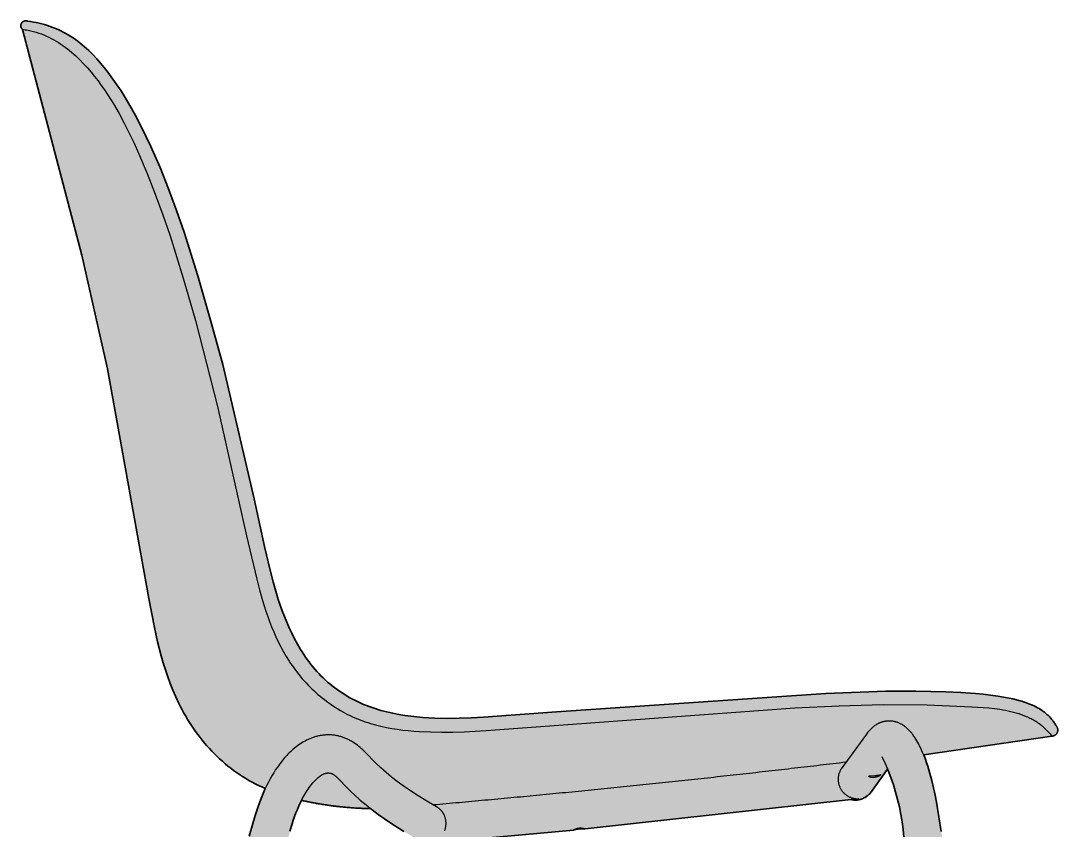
# Model space of a CAD drawing. Header units: millimetres. Extents: x 0 to 1796, y -1006 to 814.
# Drawn here: x 1183 to 1706, y 407 to 814 of the extents above; entities that cross this region are included whole.
import ezdxf

# ---------------------------------------------------------------- set-up
doc = ezdxf.new("R2010")
doc.units = ezdxf.units.MM
doc.layers.add('Blocks', color=7, linetype='Continuous')
doc.layers.add('Blocks$Fill', color=7, linetype='Continuous', true_color=0xffffff)
doc.layers.add('Blocks$Inner', color=7, linetype='Continuous', lineweight=25, true_color=0x007f00)
doc.layers.add('Blocks$Outline', color=7, linetype='Continuous', lineweight=35, true_color=0xff3f3f)

# ---------------------------------------------------------------- blocks, each defined once
blk = doc.blocks.new('13Eighty Dining Chair Side')
at = {"layer": 'Blocks$Fill'}
blk.add_hatch(color=256, dxfattribs=at).paths.add_polyline_path([(216.12, 421.84), (214.8, 419.07), (214.03, 417.29), (213.31, 415.5), (212.64, 413.68), (212, 411.86), (211.4, 410.02), (210.28, 406.32), (101.75, 1.57), (101.71, 1.45), (101.69, 1.38), (101.67, 1.32), (101.65, 1.26), (101.62, 1.2), (101.59, 1.14), (101.56, 1.08), (101.53, 1.03), (101.5, 0.97), (101.46, 0.92), (101.43, 0.86), (101.39, 0.81), (101.34, 0.76), (101.3, 0.71), (101.26, 0.66), (101.21, 0.62), (101.16, 0.57), (101.11, 0.53), (101.06, 0.49), (101.01, 0.45), (100.96, 0.41), (100.9, 0.38), (100.84, 0.34), (100.79, 0.31), (100.73, 0.28), (100.67, 0.25), (100.61, 0.23), (100.55, 0.2), (100.49, 0.18), (100.42, 0.16), (100.36, 0.15), (100.3, 0.13), (100.23, 0.12), (100.17, 0.11), (100.1, 0.1), (100.04, 0.09), (99.97, 0.09), (99.91, 0.09), (99.84, 0.09), (99.78, 0.09), (84.39, 0.09), (84.33, 0.08), (84.27, 0.07), (84.2, 0.06), (84.14, 0.05), (84.08, 0.05), (84.02, 0.04), (83.96, 0.04), (83.89, 0.05), (83.83, 0.05), (83.77, 0.06), (83.71, 0.06), (83.65, 0.08), (83.59, 0.09), (83.53, 0.1), (83.47, 0.12), (83.41, 0.14), (83.35, 0.16), (83.29, 0.18), (83.24, 0.21), (83.18, 0.23), (83.13, 0.26), (83.07, 0.29), (83.02, 0.32), (82.97, 0.36), (82.92, 0.39), (82.87, 0.43), (82.82, 0.47), (82.77, 0.51), (82.73, 0.55), (82.68, 0.6), (82.64, 0.64), (82.6, 0.69), (82.56, 0.74), (82.52, 0.79), (82.49, 0.84), (82.45, 0.89), (82.42, 0.94), (82.39, 1), (82.36, 1.05), (82.34, 1.11), (82.31, 1.16), (82.29, 1.22), (82.27, 1.28), (82.25, 1.34), (82.24, 1.4), (82.22, 1.46), (82.21, 1.52), (82.2, 1.58), (82.19, 1.64), (82.19, 1.71), (82.18, 1.77), (82.18, 1.83), (82.18, 1.89), (82.19, 1.95), (82.19, 2.01), (82.2, 2.08), (82.21, 2.14), (82.22, 2.2), (82.23, 2.26), (82.25, 2.32), (82.26, 2.38), (82.28, 2.44), (82.31, 2.5), (82.33, 2.55), (82.35, 2.61), (189.85, 403.78), (192.82, 414.23), (193.92, 417.67), (195.12, 421.09), (195.76, 422.78), (196.44, 424.46), (197.14, 426.13), (197.88, 427.78), (197.93, 427.87), (194.54, 429.36), (192.89, 430.16), (191.26, 431.01), (189.65, 431.89), (188.07, 432.81), (186.51, 433.78), (184.98, 434.77), (183.47, 435.81), (181.99, 436.87), (180.53, 437.98), (179.09, 439.11), (177.69, 440.28), (176.31, 441.48), (174.95, 442.7), (173.62, 443.96), (172.32, 445.25), (171.04, 446.56), (169.79, 447.9), (168.57, 449.27), (167.38, 450.66), (166.21, 452.07), (165.07, 453.51), (163.96, 454.97), (162.88, 456.45), (161.83, 457.95), (160.8, 459.46), (159.8, 461), (158.84, 462.56), (157.9, 464.13), (156.99, 465.71), (156.11, 467.31), (155.27, 468.93), (154.45, 470.55), (152.9, 473.85), (151.45, 477.19), (150.1, 480.57), (148.85, 483.99), (147.69, 487.45), (146.6, 490.94), (145.59, 494.46), (143.75, 501.58), (142.13, 508.77), (139.29, 523.27), (118.47, 638.72), (105.64, 695.96), (75.74, 809.4), (75.74, 809.4), (75.68, 809.46), (75.62, 809.52), (75.56, 809.59), (75.5, 809.65), (75.45, 809.72), (75.4, 809.79), (75.35, 809.86), (75.3, 809.93), (75.26, 810), (75.22, 810.08), (75.18, 810.16), (75.15, 810.23), (75.11, 810.31), (75.08, 810.39), (75.06, 810.47), (75.03, 810.55), (75.01, 810.64), (74.99, 810.72), (74.98, 810.8), (74.96, 810.89), (74.95, 810.97), (74.94, 811.06), (74.94, 811.14), (74.94, 811.23), (74.94, 811.31), (74.95, 811.4), (74.95, 811.49), (74.96, 811.57), (74.98, 811.65), (74.99, 811.74), (75.01, 811.82), (75.03, 811.9), (75.06, 811.99), (75.09, 812.07), (75.12, 812.15), (75.15, 812.23), (75.19, 812.3), (75.22, 812.38), (75.26, 812.45), (75.31, 812.53), (75.35, 812.6), (75.4, 812.67), (75.45, 812.74), (75.51, 812.81), (75.56, 812.87), (75.62, 812.93), (75.68, 812.99), (75.74, 813.05), (75.81, 813.11), (75.87, 813.16), (75.94, 813.22), (76.01, 813.27), (76.08, 813.31), (76.15, 813.36), (76.23, 813.4), (76.3, 813.44), (76.38, 813.48), (76.46, 813.51), (76.54, 813.54), (76.62, 813.57), (76.7, 813.6), (76.78, 813.62), (76.87, 813.64), (76.95, 813.66), (77.03, 813.67), (77.12, 813.68), (77.2, 813.69), (77.29, 813.7), (77.37, 813.7), (77.46, 813.7), (77.54, 813.7), (77.63, 813.69), (77.71, 813.68), (77.8, 813.67), (77.88, 813.66), (77.97, 813.64), (78.05, 813.62), (78.13, 813.6), (78.21, 813.57), (78.29, 813.54), (78.37, 813.51), (78.45, 813.48), (79.88, 813.3), (81.31, 813.08), (82.73, 812.81), (84.14, 812.51), (85.54, 812.17), (86.93, 811.78), (88.31, 811.36), (89.68, 810.9), (91.03, 810.4), (92.37, 809.86), (93.7, 809.28), (95, 808.67), (96.29, 808.02), (97.56, 807.34), (98.81, 806.62), (100.04, 805.87), (101.24, 805.08), (102.42, 804.26), (103.58, 803.41), (104.72, 802.53), (105.84, 801.62), (106.93, 800.68), (108.01, 799.72), (109.07, 798.74), (110.11, 797.73), (111.13, 796.71), (113.11, 794.6), (115.03, 792.42), (116.89, 790.19), (118.69, 787.92), (120.43, 785.62), (122.11, 783.27), (123.75, 780.89), (125.34, 778.48), (126.88, 776.04), (129.84, 771.09), (132.65, 766.05), (135.33, 760.93), (137.89, 755.75), (140.34, 750.52), (144.95, 739.93), (149.23, 729.2), (153.25, 718.36), (157.03, 707.45), (164.04, 685.43), (170.42, 663.23), (176.47, 640.93), (192.33, 573.46), (200.32, 537.6), (201.84, 531.67), (203.52, 525.79), (204.43, 522.86), (205.4, 519.96), (206.42, 517.07), (207.51, 514.21), (208.67, 511.38), (209.9, 508.58), (211.2, 505.81), (212.59, 503.08), (214.06, 500.39), (215.62, 497.75), (216.44, 496.45), (217.27, 495.16), (218.13, 493.89), (219.02, 492.64), (219.93, 491.41), (220.86, 490.2), (221.82, 489.01), (222.8, 487.84), (223.81, 486.69), (224.84, 485.57), (225.9, 484.47), (226.99, 483.4), (228.1, 482.35), (229.24, 481.33), (230.4, 480.34), (231.59, 479.38), (232.8, 478.44), (234.03, 477.53), (235.28, 476.65), (236.56, 475.81), (237.85, 474.99), (239.16, 474.19), (240.49, 473.43), (241.84, 472.7), (243.2, 472), (244.58, 471.34), (245.97, 470.7), (247.37, 470.09), (248.79, 469.52), (250.22, 468.97), (251.66, 468.46), (253.11, 467.98), (254.56, 467.52), (256.03, 467.09), (257.51, 466.69), (258.99, 466.32), (261.98, 465.64), (264.99, 465.06), (268.02, 464.57), (271.05, 464.16), (274.1, 463.82), (277.15, 463.55), (280.2, 463.35), (283.26, 463.2), (289.38, 463.07), (295.5, 463.12), (301.62, 463.31), (307.73, 463.6), (479.82, 475.62), (509.98, 476.65), (525.06, 476.74), (540.14, 476.45), (547.68, 476.11), (555.2, 475.56), (558.95, 475.18), (562.69, 474.73), (566.42, 474.19), (570.14, 473.56), (572, 473.21), (573.86, 472.82), (575.7, 472.39), (577.52, 471.91), (578.43, 471.64), (579.33, 471.36), (580.22, 471.07), (581.11, 470.75), (581.99, 470.42), (582.86, 470.07), (583.72, 469.69), (584.58, 469.29), (585.42, 468.87), (586.25, 468.43), (587.07, 467.96), (587.87, 467.46), (588.66, 466.94), (589.04, 466.67), (589.42, 466.39), (589.8, 466.11), (590.17, 465.82), (590.53, 465.52), (590.89, 465.22), (591.24, 464.91), (591.59, 464.59), (591.93, 464.27), (592.26, 463.94), (592.58, 463.6), (592.9, 463.25), (593.21, 462.9), (593.51, 462.54), (593.8, 462.17), (594.09, 461.8), (594.36, 461.42), (594.63, 461.03), (594.89, 460.63), (595.14, 460.23), (595.38, 459.82), (595.61, 459.4), (595.68, 459.32), (595.76, 459.24), (595.82, 459.16), (595.89, 459.08), (595.95, 459), (596.01, 458.91), (596.07, 458.82), (596.12, 458.73), (596.17, 458.64), (596.22, 458.54), (596.27, 458.45), (596.31, 458.35), (596.34, 458.25), (596.38, 458.15), (596.41, 458.05), (596.44, 457.95), (596.46, 457.84), (596.48, 457.74), (596.5, 457.64), (596.51, 457.53), (596.52, 457.43), (596.52, 457.32), (596.53, 457.21), (596.52, 457.11), (596.52, 457), (596.51, 456.9), (596.5, 456.79), (596.48, 456.69), (596.46, 456.58), (596.44, 456.48), (596.41, 456.38), (596.38, 456.28), (596.35, 456.18), (596.31, 456.08), (596.27, 455.98), (596.23, 455.89), (596.18, 455.79), (596.13, 455.7), (596.07, 455.61), (596.02, 455.52), (595.96, 455.43), (595.89, 455.35), (595.83, 455.26), (595.76, 455.18), (595.69, 455.1), (595.62, 455.03), (595.54, 454.96), (595.46, 454.88), (595.38, 454.82), (595.3, 454.75), (595.21, 454.69), (595.12, 454.63), (595.03, 454.58), (594.94, 454.52), (594.85, 454.47), (594.75, 454.43), (594.66, 454.38), (594.56, 454.34), (594.46, 454.31), (594.36, 454.28), (594.26, 454.25), (594.16, 454.22), (594.05, 454.2), (593.95, 454.18), (593.84, 454.16), (593.74, 454.15), (593.63, 454.14), (593.53, 454.14), (529.05, 444.66), (529.89, 442.47), (530.51, 440.71), (531.09, 438.95), (532.18, 435.38), (533.14, 431.78), (534, 428.16), (534.8, 424.52), (535.51, 420.87), (537.92, 406.17), (598.17, 3.2), (598.19, 3), (598.21, 2.8), (598.22, 2.6), (598.22, 2.41), (598.23, 2.31), (598.22, 2.22), (598.22, 2.12), (598.22, 2.03), (598.21, 1.94), (598.2, 1.85), (598.19, 1.76), (598.17, 1.67), (598.16, 1.59), (598.14, 1.51), (598.12, 1.42), (598.11, 1.38), (598.1, 1.34), (598.08, 1.31), (598.07, 1.27), (598.05, 1.23), (598.04, 1.19), (598.02, 1.15), (598.01, 1.12), (597.99, 1.08), (597.97, 1.04), (597.95, 1.01), (597.94, 0.97), (597.92, 0.94), (597.89, 0.91), (597.87, 0.87), (597.85, 0.84), (597.83, 0.81), (597.8, 0.78), (597.78, 0.75), (597.75, 0.72), (597.73, 0.69), (597.7, 0.66), (597.67, 0.63), (597.64, 0.6), (597.61, 0.57), (597.58, 0.55), (597.55, 0.52), (597.51, 0.5), (597.48, 0.47), (597.44, 0.45), (597.41, 0.42), (597.37, 0.4), (597.33, 0.38), (597.3, 0.36), (597.26, 0.34), (597.22, 0.32), (597.17, 0.3), (597.13, 0.28), (597.09, 0.27), (597.04, 0.25), (597, 0.23), (596.95, 0.22), (596.9, 0.2), (596.85, 0.19), (596.8, 0.18), (596.75, 0.17), (596.7, 0.16), (596.64, 0.15), (596.59, 0.14), (596.53, 0.13), (596.42, 0.11), (596.3, 0.1), (596.17, 0.1), (596.04, 0.09), (581.13, 0.11), (580.89, 0.11), (580.87, 0.11), (580.85, 0.11), (580.85, 0.11), (580.84, 0.12), (580.83, 0.12), (580.77, 0.13), (580.74, 0.13), (580.7, 0.14), (580.67, 0.15), (580.63, 0.16), (580.59, 0.18), (580.54, 0.19), (580.5, 0.21), (580.45, 0.22), (580.4, 0.24), (580.35, 0.27), (580.3, 0.29), (580.25, 0.31), (580.2, 0.34), (580.15, 0.37), (580.1, 0.39), (580.05, 0.42), (580.01, 0.45), (579.96, 0.48), (579.92, 0.51), (579.88, 0.54), (579.84, 0.57), (579.8, 0.61), (579.77, 0.64), (579.73, 0.67), (579.7, 0.71), (579.67, 0.74), (579.63, 0.77), (579.6, 0.81), (579.58, 0.84), (579.55, 0.87), (579.52, 0.9), (579.5, 0.93), (579.48, 0.96), (579.46, 0.99), (579.44, 1.02), (579.42, 1.05), (579.39, 1.1), (579.37, 1.13), (579.36, 1.15), (579.35, 1.18), (579.33, 1.21), (579.32, 1.24), (579.31, 1.27), (579.28, 1.34), (579.24, 1.43), (579.23, 1.48), (579.21, 1.53), (579.19, 1.59), (579.18, 1.65), (579.16, 1.72), (579.14, 1.8), (519.13, 403.36), (518.75, 407.18), (518.25, 410.98), (517.61, 414.77), (516.86, 418.53), (515.97, 422.27), (514.96, 425.97), (513.83, 429.64), (512.58, 433.27), (511.2, 436.85), (510.93, 437.5), (502.95, 426.42), (502.75, 426.17), (502.54, 425.92), (502.33, 425.67), (502.11, 425.43), (501.89, 425.2), (501.66, 424.97), (501.43, 424.74), (501.19, 424.52), (500.95, 424.31), (500.7, 424.11), (500.44, 423.91), (500.18, 423.72), (499.91, 423.53), (499.64, 423.36), (499.37, 423.2), (499.09, 423.04), (498.8, 422.89), (498.65, 422.82), (498.51, 422.76), (498.36, 422.69), (498.21, 422.63), (498.06, 422.57), (497.91, 422.52), (497.76, 422.47), (497.61, 422.42), (497.45, 422.37), (497.3, 422.33), (497.14, 422.28), (496.99, 422.24), (496.83, 422.21), (496.67, 422.18), (496.51, 422.15), (496.35, 422.12), (496.03, 422.07), (495.71, 422.04), (495.39, 422.01), (495.06, 422), (494.74, 421.99), (494.41, 422), (494.09, 422.02), (493.77, 422.05), (493.44, 422.09), (493.13, 422.14), (492.58, 422.25), (358.81, 407.45), (358.81, 407.45), (358.81, 407.45), (358.81, 407.45), (358.81, 407.45), (358.81, 407.45), (358.81, 407.45), (358.81, 407.45), (358.81, 407.45), (358.81, 407.45), (358.8, 407.45), (358.8, 407.45), (358.8, 407.45), (358.8, 407.45), (358.8, 407.45), (358.8, 407.45), (358.8, 407.45), (358.8, 407.45), (358.8, 407.45), (358.8, 407.45), (358.8, 407.45), (358.8, 407.45), (358.8, 407.45), (358.8, 407.45), (358.8, 407.45), (358.8, 407.45), (358.8, 407.45), (358.8, 407.45), (358.8, 407.45), (358.8, 407.45), (358.8, 407.45), (358.8, 407.45), (358.8, 407.45), (358.8, 407.45), (358.8, 407.45), (358.8, 407.45), (358.8, 407.45), (358.8, 407.45), (358.8, 407.45), (358.79, 407.45), (358.79, 407.45), (358.78, 407.45), (358.77, 407.45), (358.76, 407.45), (358.15, 407.52), (357.91, 407.54), (357.62, 407.55), (357.3, 407.56), (356.98, 407.56), (356.69, 407.56), (356.44, 407.55), (356.22, 407.54), (355.82, 407.51), (355.11, 407.43), (354.86, 407.39), (354.31, 407.28), (354.05, 407.22), (353.66, 407.12), (353.27, 407.01), (352.86, 406.88), (352.86, 406.88), (352.86, 406.88), (352.86, 406.88), (352.86, 406.88), (352.86, 406.88), (352.86, 406.88), (352.86, 406.88), (352.86, 406.88), (352.86, 406.88), (352.86, 406.88), (352.86, 406.88), (352.86, 406.88), (352.86, 406.88), (352.86, 406.88), (352.86, 406.88), (352.86, 406.88), (352.86, 406.88), (352.86, 406.88), (352.86, 406.88), (352.86, 406.88), (352.86, 406.88), (352.86, 406.88), (352.86, 406.88), (352.86, 406.88), (352.86, 406.88), (352.86, 406.88), (352.86, 406.88), (286.38, 400.85), (285.67, 400.48), (285.38, 400.35), (285.09, 400.23), (284.8, 400.12), (284.5, 400.02), (284.2, 399.92), (283.9, 399.84), (283.59, 399.77), (283.28, 399.7), (282.97, 399.65), (282.66, 399.61), (282.34, 399.58), (282.03, 399.56), (281.71, 399.55), (281.4, 399.55), (281.08, 399.56), (280.77, 399.58), (280.45, 399.61), (277.63, 400.39), (276.78, 400.83), (275.93, 401.3), (267.6, 406.22), (261.07, 410.37), (257.87, 412.54), (254.72, 414.79), (251.64, 417.12), (250.91, 417.69), (246.53, 417.82), (242.14, 418.06), (237.76, 418.41), (233.4, 418.87), (229.04, 419.45), (224.71, 420.13), (220.4, 420.93)], flags=0)
at = {"layer": 'Blocks$Inner'}
for points in [[(529.05, 444.66), (593.53, 454.14), (593.63, 454.14), (593.74, 454.15), (593.84, 454.16), (593.95, 454.18), (594.05, 454.2), (594.16, 454.22), (594.26, 454.25), (594.36, 454.28), (594.46, 454.31), (594.56, 454.34), (594.66, 454.38), (594.75, 454.43), (594.85, 454.47), (594.94, 454.52), (595.03, 454.58), (595.12, 454.63), (595.21, 454.69), (595.3, 454.75), (595.38, 454.82), (595.46, 454.88), (595.54, 454.96), (595.62, 455.03), (595.69, 455.1), (595.76, 455.18), (595.83, 455.26), (595.89, 455.35), (595.96, 455.43), (596.02, 455.52), (596.07, 455.61), (596.13, 455.7), (596.18, 455.79), (596.23, 455.89), (596.27, 455.98), (596.31, 456.08), (596.35, 456.18), (596.38, 456.28), (596.41, 456.38), (596.44, 456.48), (596.46, 456.58), (596.48, 456.69), (596.5, 456.79), (596.51, 456.9), (596.52, 457), (596.52, 457.11), (596.53, 457.21), (596.52, 457.32), (596.52, 457.43), (596.51, 457.53), (596.5, 457.64), (596.48, 457.74), (596.46, 457.84), (596.44, 457.95), (596.41, 458.05), (596.38, 458.15), (596.34, 458.25), (596.31, 458.35), (596.27, 458.45), (596.22, 458.54), (596.17, 458.64), (596.12, 458.73), (596.07, 458.82), (596.01, 458.91), (595.95, 459), (595.89, 459.08), (595.82, 459.16), (595.76, 459.24), (595.68, 459.32), (595.61, 459.4), (595.38, 459.82), (595.14, 460.23), (594.89, 460.63), (594.63, 461.03), (594.36, 461.42), (594.09, 461.8), (593.8, 462.17), (593.51, 462.54), (593.21, 462.9), (592.9, 463.25), (592.58, 463.6), (592.26, 463.94), (591.93, 464.27), (591.59, 464.59), (591.24, 464.91), (590.89, 465.22), (590.53, 465.52), (590.17, 465.82), (589.8, 466.11), (589.42, 466.39), (589.04, 466.67), (588.66, 466.94), (587.87, 467.46), (587.07, 467.96), (586.25, 468.43), (585.42, 468.87), (584.58, 469.29), (583.72, 469.69), (582.86, 470.07), (581.99, 470.42), (581.11, 470.75), (580.22, 471.07), (579.33, 471.36), (578.43, 471.64), (577.52, 471.91), (575.7, 472.39), (573.86, 472.82), (572, 473.21), (570.14, 473.56), (566.42, 474.19), (562.69, 474.73), (558.95, 475.18), (555.2, 475.56), (547.68, 476.11), (540.14, 476.45), (525.06, 476.74), (509.98, 476.65), (479.82, 475.62), (344.37, 466.38), (307.73, 463.6), (301.62, 463.31), (295.5, 463.12), (289.38, 463.07), (283.26, 463.2), (280.2, 463.35), (277.15, 463.55), (274.1, 463.82), (271.05, 464.16), (268.02, 464.57), (264.99, 465.06), (261.98, 465.64), (258.99, 466.32), (257.51, 466.69), (256.03, 467.09), (254.56, 467.52), (253.11, 467.98), (251.66, 468.46), (250.22, 468.97), (248.79, 469.52), (247.37, 470.09), (245.97, 470.7), (244.58, 471.34), (243.2, 472), (241.84, 472.7), (240.49, 473.43), (239.16, 474.19), (237.85, 474.99), (236.56, 475.81), (235.28, 476.65), (234.03, 477.53), (232.8, 478.44), (231.59, 479.38), (230.4, 480.34), (229.24, 481.33), (228.1, 482.35), (226.99, 483.4), (225.9, 484.47), (224.84, 485.57), (223.81, 486.69), (222.8, 487.84), (221.82, 489.01), (220.86, 490.2), (219.93, 491.41), (219.02, 492.64), (218.13, 493.89), (217.27, 495.16), (216.44, 496.45), (215.62, 497.75), (214.06, 500.39), (212.59, 503.08), (211.2, 505.81), (209.9, 508.58), (208.67, 511.38), (207.51, 514.21), (206.42, 517.07), (205.4, 519.96), (204.43, 522.86), (203.52, 525.79), (201.84, 531.67), (200.32, 537.6), (197.54, 549.52), (192.33, 573.46), (176.47, 640.93), (170.42, 663.23), (164.04, 685.43), (157.03, 707.45), (153.25, 718.36), (149.23, 729.2), (144.95, 739.93), (140.34, 750.52), (137.89, 755.75), (135.33, 760.93), (132.65, 766.05), (129.84, 771.09), (126.88, 776.04), (125.34, 778.48), (123.75, 780.89), (122.11, 783.27), (120.43, 785.62), (118.69, 787.92), (116.89, 790.19), (115.03, 792.42), (113.11, 794.6), (111.13, 796.71), (110.11, 797.73), (109.07, 798.74), (108.01, 799.72), (106.93, 800.68), (105.84, 801.62), (104.72, 802.53), (103.58, 803.41), (102.42, 804.26), (101.24, 805.08), (100.04, 805.87), (98.81, 806.62), (97.56, 807.34), (96.29, 808.02), (95, 808.67), (93.7, 809.28), (92.37, 809.86), (91.03, 810.4), (89.68, 810.9), (88.31, 811.36), (86.93, 811.78), (85.54, 812.17), (84.14, 812.51), (82.73, 812.81), (81.31, 813.08), (79.88, 813.3), (78.45, 813.48), (78.37, 813.51), (78.29, 813.54), (78.21, 813.57), (78.13, 813.6), (78.05, 813.62), (77.97, 813.64), (77.88, 813.66), (77.8, 813.67), (77.71, 813.68), (77.63, 813.69), (77.54, 813.7), (77.46, 813.7), (77.37, 813.7), (77.29, 813.7), (77.2, 813.69), (77.12, 813.68), (77.03, 813.67), (76.95, 813.66), (76.87, 813.64), (76.78, 813.62), (76.7, 813.6), (76.62, 813.57), (76.54, 813.54), (76.46, 813.51), (76.38, 813.48), (76.3, 813.44), (76.23, 813.4), (76.15, 813.36), (76.08, 813.31), (76.01, 813.27), (75.94, 813.22), (75.87, 813.16), (75.81, 813.11), (75.74, 813.05), (75.68, 812.99), (75.62, 812.93), (75.56, 812.87), (75.51, 812.81), (75.45, 812.74), (75.4, 812.67), (75.35, 812.6), (75.31, 812.53), (75.26, 812.45), (75.22, 812.38), (75.19, 812.3), (75.15, 812.23), (75.12, 812.15), (75.09, 812.07), (75.06, 811.99), (75.03, 811.9), (75.01, 811.82), (74.99, 811.74), (74.98, 811.65), (74.96, 811.57), (74.95, 811.49), (74.95, 811.4), (74.94, 811.31), (74.94, 811.23), (74.94, 811.14), (74.94, 811.06), (74.95, 810.97), (74.96, 810.89), (74.98, 810.8), (74.99, 810.72), (75.01, 810.64), (75.03, 810.55), (75.06, 810.47), (75.08, 810.39), (75.11, 810.31), (75.15, 810.23), (75.18, 810.16), (75.22, 810.08), (75.26, 810), (75.3, 809.93), (75.35, 809.86), (75.4, 809.79), (75.45, 809.72), (75.5, 809.65), (75.56, 809.59), (75.62, 809.52), (75.68, 809.46), (75.74, 809.4), (76.45, 809.31), (77.16, 809.21), (77.86, 809.09), (78.56, 808.97), (79.94, 808.68), (81.3, 808.35), (82.64, 807.97), (83.96, 807.55), (85.26, 807.08), (86.54, 806.58), (87.81, 806.04), (89.05, 805.46), (90.28, 804.85), (91.48, 804.19), (92.67, 803.51), (93.84, 802.79), (94.99, 802.04), (96.13, 801.26), (97.25, 800.45), (98.35, 799.62), (99.43, 798.75), (100.5, 797.87), (101.55, 796.95), (102.58, 796.02), (103.6, 795.06), (104.6, 794.09), (106.55, 792.08), (108.44, 790.01), (110.27, 787.88), (112.04, 785.7), (113.76, 783.49), (115.42, 781.25), (117.03, 778.97), (118.58, 776.66), (120.09, 774.32), (121.55, 771.96), (124.35, 767.16), (126.99, 762.27), (129.5, 757.31), (131.89, 752.28), (134.18, 747.21), (138.52, 736.97), (142.58, 726.61), (146.39, 716.16), (149.99, 705.63), (156.68, 684.41), (162.82, 663.01), (173.89, 619.91), (188.43, 554.78), (193.58, 533.09), (195.02, 527.68), (196.56, 522.29), (198.24, 516.96), (199.14, 514.31), (200.09, 511.69), (201.08, 509.09), (202.13, 506.52), (203.25, 503.98), (204.42, 501.48), (205.66, 499.01), (206.98, 496.58), (208.37, 494.19), (209.84, 491.84), (210.6, 490.69), (211.39, 489.55), (213.03, 487.3), (214.74, 485.12), (216.53, 482.99), (218.4, 480.92), (219.36, 479.91), (220.34, 478.92), (221.33, 477.94), (222.34, 476.99), (223.37, 476.05), (224.41, 475.13), (225.47, 474.23), (226.55, 473.35), (227.63, 472.49), (228.74, 471.65), (229.86, 470.83), (230.99, 470.03), (232.14, 469.25), (233.3, 468.5), (234.47, 467.77), (235.66, 467.06), (236.86, 466.37), (238.07, 465.71), (239.29, 465.08), (240.52, 464.47), (241.77, 463.88), (243.02, 463.32), (244.29, 462.79), (245.57, 462.28), (246.85, 461.8), (248.15, 461.34), (249.45, 460.91), (250.76, 460.5), (253.41, 459.75), (256.09, 459.08), (258.8, 458.5), (261.53, 457.99), (264.28, 457.56), (267.05, 457.2), (269.83, 456.89), (272.62, 456.65), (275.43, 456.46), (281.05, 456.23), (286.67, 456.15), (292.27, 456.2), (297.85, 456.36), (308.96, 456.93), (464.27, 468.33), (486.55, 469.44), (508.75, 469.98), (530.83, 469.8), (553.23, 468.88), (558.93, 468.51), (561.77, 468.27), (564.6, 467.97), (567.4, 467.6), (568.79, 467.38), (570.17, 467.14), (571.53, 466.86), (572.89, 466.57), (574.22, 466.24), (575.55, 465.88), (576.85, 465.48), (578.14, 465.05), (579.41, 464.58), (580.65, 464.07), (581.27, 463.8), (581.88, 463.52), (582.48, 463.23), (583.08, 462.93), (583.67, 462.61), (584.25, 462.29), (584.83, 461.95), (585.41, 461.6), (585.97, 461.24), (586.53, 460.86), (587.08, 460.47), (587.62, 460.07), (588.16, 459.66), (588.69, 459.23), (589.21, 458.79), (589.72, 458.33), (590.23, 457.86), (590.73, 457.37), (591.22, 456.87), (591.7, 456.36), (592.17, 455.83), (592.63, 455.28), (593.08, 454.72), (593.53, 454.14)], [(75.74, 809.4), (105.64, 695.96), (118.47, 638.72), (139.29, 523.27), (142.13, 508.77), (143.75, 501.58), (145.59, 494.46), (146.6, 490.94), (147.69, 487.45), (148.85, 483.99), (150.1, 480.57), (151.45, 477.19), (152.9, 473.85), (154.45, 470.55), (155.27, 468.93), (156.11, 467.31), (156.99, 465.71), (157.9, 464.13), (158.84, 462.56), (159.8, 461), (160.8, 459.46), (161.83, 457.95), (162.88, 456.45), (163.96, 454.97), (165.07, 453.51), (166.21, 452.07), (167.38, 450.66), (168.57, 449.27), (169.79, 447.9), (171.04, 446.56), (172.32, 445.25), (173.62, 443.96), (174.95, 442.7), (176.31, 441.48), (177.69, 440.28), (179.09, 439.11), (180.53, 437.98), (181.99, 436.87), (183.47, 435.81), (184.98, 434.77), (186.51, 433.78), (188.07, 432.81), (189.65, 431.89), (191.26, 431.01), (192.89, 430.16), (194.54, 429.36), (196.22, 428.59), (197.93, 427.87)], [(508.09, 443.87), (509.71, 440.39), (511.2, 436.85), (512.58, 433.27), (513.83, 429.64), (514.96, 425.97), (515.97, 422.27), (516.86, 418.53), (517.61, 414.77), (518.25, 410.98), (518.75, 407.18), (519.13, 403.36)], [(537.92, 406.17), (535.51, 420.87), (534.8, 424.52), (534, 428.16), (533.14, 431.78), (532.18, 435.38), (531.09, 438.95), (530.51, 440.71), (529.89, 442.47), (529.23, 444.21), (528.53, 445.94), (527.79, 447.64), (527.39, 448.49), (526.98, 449.32), (526.56, 450.15), (526.12, 450.97), (525.66, 451.78), (525.18, 452.58), (524.68, 453.37), (524.16, 454.14), (523.61, 454.89), (523.33, 455.26), (523.04, 455.63), (522.74, 455.98), (522.44, 456.34), (522.13, 456.68), (521.81, 457.02), (521.48, 457.35), (521.15, 457.68), (520.8, 457.99), (520.45, 458.3), (520.1, 458.6), (519.73, 458.88), (519.35, 459.16), (518.97, 459.42), (518.58, 459.68), (518.18, 459.92), (517.78, 460.15), (517.36, 460.36), (516.94, 460.56), (516.52, 460.75), (516.08, 460.92), (515.86, 461), (515.64, 461.07), (515.42, 461.14), (515.2, 461.21), (514.98, 461.28), (514.75, 461.34), (514.52, 461.39), (514.3, 461.44), (514.07, 461.49), (513.84, 461.53), (513.61, 461.57), (513.38, 461.61), (513.15, 461.64), (512.92, 461.66), (512.69, 461.68), (512.46, 461.7), (512.22, 461.71), (511.99, 461.72), (511.76, 461.72), (511.52, 461.72), (511.29, 461.72), (511.06, 461.71), (510.83, 461.7), (510.59, 461.68), (510.36, 461.66), (510.13, 461.63), (509.9, 461.6), (509.67, 461.56), (509.44, 461.52), (509.21, 461.48), (508.99, 461.43), (508.76, 461.37), (508.53, 461.32), (508.31, 461.25), (508.09, 461.19), (507.86, 461.12), (507.64, 461.04), (507.42, 460.97), (507.21, 460.88), (506.99, 460.8), (506.78, 460.71), (506.56, 460.61), (506.35, 460.51), (506.14, 460.41), (505.94, 460.31), (505.73, 460.2), (505.53, 460.08), (505.32, 459.97), (504.93, 459.72), (504.54, 459.47), (504.16, 459.2), (503.79, 458.91), (503.43, 458.62), (503.08, 458.31), (502.74, 458), (502.41, 457.67), (502.08, 457.34), (501.77, 456.99), (501.46, 456.64), (501.16, 456.29), (500.87, 455.93), (500.3, 455.19), (487.58, 437.72), (487.41, 437.43), (487.24, 437.14), (487.08, 436.84), (486.94, 436.54), (486.8, 436.23), (486.68, 435.91), (486.56, 435.6), (486.46, 435.28), (486.37, 434.95), (486.29, 434.63), (486.22, 434.3), (486.16, 433.96), (486.11, 433.63), (486.08, 433.29), (486.06, 432.96), (486.04, 432.62), (486.04, 432.29), (486.06, 431.95), (486.08, 431.61), (486.11, 431.28), (486.16, 430.94), (486.22, 430.61), (486.29, 430.28), (486.37, 429.95), (486.46, 429.63), (486.56, 429.31), (486.67, 428.99), (486.8, 428.68), (486.93, 428.37), (487.08, 428.07), (487.23, 427.77), (487.4, 427.48), (487.58, 427.19), (487.76, 426.91), (487.96, 426.63), (488.16, 426.37), (488.38, 426.11), (488.6, 425.85), (488.83, 425.61), (489.07, 425.37), (489.32, 425.14), (489.57, 424.92), (489.84, 424.71), (490.11, 424.51), (490.38, 424.32), (490.67, 424.14), (490.96, 423.96), (491.25, 423.8), (491.55, 423.65), (491.86, 423.51), (492.17, 423.37), (492.48, 423.25), (492.8, 423.14), (493.12, 423.05), (493.45, 422.96), (493.78, 422.88), (494.11, 422.82), (494.44, 422.76), (494.77, 422.72), (495.11, 422.69), (495.45, 422.67), (495.78, 422.67), (496.12, 422.67), (496.46, 422.69)], [(352.86, 406.88), (281.41, 400.4)], [(288.15, 406.57), (288.26, 406.88), (288.36, 407.19), (288.44, 407.5), (288.52, 407.81), (288.59, 408.13), (288.65, 408.45), (288.7, 408.77), (288.74, 409.09), (288.77, 409.41), (288.8, 409.74), (288.81, 410.06), (288.81, 410.38), (288.8, 410.71), (288.78, 411.03), (288.75, 411.36), (288.71, 411.68), (288.66, 412), (288.6, 412.32), (288.53, 412.64), (288.45, 412.96), (288.36, 413.27), (288.26, 413.59), (288.15, 413.89), (288.03, 414.2), (287.9, 414.5), (287.83, 414.64), (287.76, 414.79), (287.69, 414.93), (287.61, 415.08), (287.53, 415.22), (287.45, 415.36), (287.37, 415.49), (287.28, 415.63), (287.19, 415.76), (287.1, 415.9), (287.01, 416.03), (286.91, 416.15), (286.81, 416.28), (286.71, 416.4), (286.61, 416.52), (286.5, 416.64), (286.39, 416.76), (286.28, 416.87), (286.17, 416.99), (286.05, 417.1), (285.93, 417.2), (285.81, 417.31), (285.57, 417.51), (285.32, 417.71), (285.06, 417.9), (284.79, 418.09), (284.52, 418.27), (283.97, 418.62), (280.02, 420.91), (273.41, 425), (270.21, 427.12), (267.2, 429.22), (264.29, 431.35), (261.44, 433.56), (258.65, 435.86), (257.28, 437.05), (255.94, 438.26), (253.32, 440.76), (248.24, 445.92), (246.95, 447.19), (246.29, 447.8), (245.61, 448.4), (244.92, 448.98), (244.21, 449.54), (243.48, 450.09), (242.74, 450.6), (241.98, 451.1), (241.21, 451.57), (240.82, 451.79), (240.42, 452.01), (240.02, 452.22), (239.62, 452.42), (239.21, 452.62), (238.8, 452.81), (238.38, 452.99), (237.96, 453.16), (237.54, 453.32), (237.12, 453.48), (236.69, 453.62), (236.26, 453.76), (235.82, 453.89), (235.39, 454.01), (234.95, 454.13), (234.51, 454.23), (234.07, 454.32), (233.62, 454.41), (233.18, 454.49), (232.73, 454.55), (232.28, 454.61), (231.83, 454.66), (231.38, 454.7), (230.93, 454.73), (230.48, 454.75), (230.03, 454.76), (229.57, 454.76), (229.12, 454.75), (228.67, 454.74), (228.22, 454.71), (227.77, 454.68), (227.32, 454.64), (226.87, 454.58), (226.42, 454.52), (225.97, 454.46), (225.53, 454.38), (225.08, 454.29), (224.64, 454.2), (224.2, 454.09), (223.76, 453.98), (223.33, 453.86), (222.89, 453.73), (222.46, 453.6), (222.03, 453.45), (221.18, 453.15), (220.34, 452.81), (219.51, 452.44), (218.7, 452.05), (217.89, 451.64), (217.1, 451.2), (216.33, 450.73), (215.56, 450.25), (214.81, 449.74), (214.08, 449.21), (213.36, 448.67), (212.65, 448.1), (211.95, 447.52), (211.27, 446.93), (210.61, 446.31), (209.95, 445.69), (209.31, 445.05), (208.69, 444.39), (208.07, 443.73), (207.47, 443.05), (206.89, 442.36), (206.31, 441.66), (205.2, 440.24), (204.14, 438.77), (203.12, 437.28), (202.14, 435.75), (201.21, 434.2), (200.32, 432.63), (199.47, 431.03), (198.66, 429.41), (197.88, 427.78), (197.14, 426.13), (196.44, 424.46), (195.76, 422.78), (195.12, 421.09), (193.92, 417.67), (192.82, 414.23), (189.85, 403.78)], [(210.28, 406.32), (211.4, 410.02), (212, 411.86), (212.64, 413.68), (213.31, 415.5), (214.03, 417.29), (214.8, 419.07), (215.61, 420.83), (216.48, 422.55), (216.93, 423.41), (217.4, 424.25), (217.89, 425.09), (218.4, 425.91), (218.92, 426.73), (219.46, 427.53), (220.02, 428.32), (220.59, 429.1), (221.19, 429.86), (221.82, 430.59), (222.14, 430.95), (222.47, 431.3), (222.8, 431.65), (223.14, 431.99), (223.84, 432.66), (224.57, 433.31), (224.94, 433.62), (225.33, 433.93), (225.52, 434.08), (225.72, 434.22), (225.92, 434.37), (226.12, 434.5), (226.32, 434.63), (226.53, 434.76), (226.74, 434.88), (226.95, 434.99), (227.17, 435.09), (227.28, 435.14), (227.39, 435.19), (227.5, 435.23), (227.61, 435.27), (227.72, 435.31), (227.84, 435.35), (227.95, 435.39), (228.06, 435.42), (228.18, 435.45), (228.29, 435.48), (228.41, 435.5), (228.53, 435.53), (228.65, 435.55), (228.76, 435.56), (228.88, 435.58), (229, 435.59), (229.12, 435.6), (229.24, 435.61), (229.36, 435.62), (229.48, 435.62), (229.59, 435.62), (229.71, 435.62), (229.83, 435.61), (229.95, 435.6), (230.07, 435.59), (230.19, 435.58), (230.3, 435.56), (230.42, 435.55), (230.54, 435.53), (230.65, 435.5), (230.77, 435.47), (230.88, 435.45), (230.99, 435.41), (231.1, 435.38), (231.22, 435.34), (231.33, 435.3), (231.43, 435.26), (231.54, 435.21), (231.65, 435.16), (231.75, 435.11), (231.86, 435.06), (231.96, 435), (232.06, 434.94), (232.17, 434.88), (232.27, 434.82), (232.36, 434.75), (232.46, 434.68), (232.56, 434.61), (232.75, 434.47), (232.94, 434.32), (233.12, 434.16), (233.31, 434), (233.49, 433.83), (233.84, 433.48), (239.94, 427.24), (241.34, 425.9), (242.75, 424.58), (245.63, 422), (248.6, 419.52), (251.64, 417.12), (254.72, 414.79), (257.87, 412.54), (261.07, 410.37), (267.6, 406.22)], [(492.58, 422.25), (493.13, 422.14), (493.44, 422.09), (493.77, 422.05), (494.09, 422.02), (494.41, 422), (494.74, 421.99), (495.06, 422), (495.39, 422.01), (495.71, 422.04), (496.03, 422.07), (496.35, 422.12), (496.51, 422.15), (496.67, 422.18), (496.83, 422.21), (496.99, 422.24), (497.14, 422.28), (497.3, 422.33), (497.45, 422.37), (497.61, 422.42), (497.76, 422.47), (497.91, 422.52), (498.06, 422.57), (498.21, 422.63), (498.36, 422.69), (498.51, 422.76), (498.65, 422.82), (498.8, 422.89), (499.09, 423.04), (499.37, 423.2), (499.64, 423.36), (499.91, 423.53), (500.18, 423.72), (500.44, 423.91), (500.7, 424.11), (500.95, 424.31), (501.19, 424.52), (501.43, 424.74), (501.66, 424.97), (501.89, 425.2), (502.11, 425.43), (502.33, 425.67), (502.54, 425.92), (502.75, 426.17), (502.95, 426.42), (503.34, 426.94), (511.27, 437.97)], [(496.45, 422.68), (496.17, 422.64), (358.81, 407.45)]]:
    blk.add_lwpolyline(points, dxfattribs=at)
for points in [[(504.98, 434.4), (505.52, 434.47), (506.09, 434.56), (507.07, 434.73), (507.19, 434.75), (507.22, 434.76), (507.26, 434.76), (507.29, 434.76), (507.31, 434.76), (507.33, 434.76), (507.34, 434.76), (507.35, 434.76), (507.36, 434.76), (507.37, 434.76), (507.37, 434.76), (507.38, 434.76), (507.38, 434.76), (507.39, 434.76), (507.39, 434.76), (507.39, 434.76), (507.39, 434.76), (507.39, 434.76), (507.4, 434.76), (507.4, 434.76), (507.4, 434.76), (507.4, 434.76), (507.4, 434.76), (507.4, 434.76), (507.4, 434.75), (507.41, 434.75), (507.41, 434.75), (507.41, 434.75), (507.41, 434.75), (507.41, 434.75), (507.41, 434.75), (507.41, 434.75), (507.41, 434.75), (507.42, 434.75), (507.42, 434.75), (507.42, 434.75), (507.42, 434.75), (507.42, 434.75), (507.42, 434.74), (507.42, 434.74), (507.42, 434.74), (507.42, 434.74), (507.42, 434.74), (507.42, 434.74), (507.42, 434.74), (507.42, 434.74), (507.42, 434.74), (507.42, 434.74), (507.42, 434.74), (507.42, 434.74), (507.42, 434.74), (507.42, 434.74), (507.42, 434.74), (507.42, 434.74), (507.43, 434.74), (507.43, 434.73), (507.43, 434.73), (507.43, 434.73), (507.43, 434.73), (507.43, 434.73), (507.43, 434.73), (507.43, 434.73), (507.43, 434.73), (507.43, 434.73), (507.43, 434.73), (507.43, 434.73), (507.43, 434.73), (507.43, 434.73), (507.43, 434.73), (507.43, 434.72), (507.43, 434.72), (507.43, 434.72), (507.43, 434.72), (507.43, 434.72), (507.43, 434.72), (507.43, 434.72), (507.43, 434.72), (507.43, 434.72), (507.43, 434.72), (507.43, 434.72), (507.43, 434.71), (507.43, 434.71), (507.43, 434.71), (507.43, 434.71), (507.43, 434.71), (507.43, 434.71), (507.43, 434.7), (507.42, 434.7), (507.42, 434.7), (507.42, 434.7), (507.42, 434.69), (507.42, 434.69), (507.42, 434.69), (507.42, 434.69), (507.42, 434.68), (507.41, 434.68), (507.41, 434.67), (507.41, 434.67), (507.4, 434.66), (507.4, 434.65), (507.39, 434.65), (507.39, 434.64), (507.38, 434.63), (507.37, 434.63), (507.36, 434.61), (507.35, 434.6), (507.33, 434.58), (507.31, 434.57), (507.3, 434.55), (507.28, 434.53), (507.25, 434.52), (507.23, 434.5), (507.17, 434.46), (507.11, 434.41), (506.95, 434.31), (506.86, 434.25), (506.78, 434.2), (506.69, 434.16), (506.52, 434.06), (506.33, 433.97), (506.12, 433.88), (505.91, 433.79), (505.7, 433.71), (505.59, 433.67), (505.49, 433.64), (505.37, 433.61), (505.24, 433.57), (504.94, 433.49), (504.63, 433.43), (504.49, 433.4), (504.37, 433.38), (504.26, 433.36), (504.16, 433.35), (503.97, 433.33), (503.79, 433.32), (503.63, 433.31), (503.46, 433.31), (503.3, 433.32), (503.14, 433.33), (503.01, 433.34), (502.9, 433.35), (502.8, 433.36), (502.69, 433.38), (502.55, 433.41), (502.47, 433.42), (502.39, 433.44), (502.31, 433.46), (502.24, 433.48), (502.16, 433.51), (502.09, 433.53), (502.02, 433.56), (501.95, 433.58), (501.92, 433.6), (501.89, 433.61), (501.86, 433.63), (501.83, 433.64), (501.8, 433.66), (501.77, 433.68), (501.74, 433.69), (501.71, 433.71), (501.7, 433.72), (501.68, 433.73), (501.67, 433.74), (501.66, 433.75), (501.65, 433.76), (501.64, 433.77), (501.63, 433.78), (501.62, 433.79), (501.61, 433.8), (501.6, 433.81), (501.59, 433.82), (501.58, 433.83), (501.57, 433.84), (501.56, 433.85), (501.56, 433.86), (501.55, 433.86), (501.55, 433.87), (501.55, 433.87), (501.54, 433.88), (501.54, 433.88), (501.54, 433.89), (501.54, 433.89), (501.53, 433.9), (501.53, 433.9), (501.53, 433.91), (501.53, 433.91), (501.53, 433.92), (501.52, 433.92), (501.52, 433.93), (501.52, 433.93), (501.52, 433.93), (501.52, 433.94), (501.52, 433.94), (501.52, 433.95), (501.52, 433.95), (501.52, 433.95), (501.52, 433.95), (501.52, 433.96), (501.52, 433.96), (501.52, 433.96), (501.52, 433.96), (501.52, 433.96), (501.52, 433.97), (501.52, 433.97), (501.52, 433.97), (501.52, 433.97), (501.52, 433.97), (501.52, 433.98), (501.52, 433.98), (501.52, 433.98), (501.52, 433.98), (501.52, 433.98), (501.52, 433.98), (501.52, 433.99), (501.52, 433.99), (501.52, 433.99), (501.52, 433.99), (501.52, 433.99), (501.52, 434), (501.52, 434), (501.52, 434), (501.52, 434), (501.53, 434), (501.53, 434), (501.53, 434.01), (501.53, 434.01), (501.53, 434.01), (501.53, 434.01), (501.53, 434.01), (501.53, 434.01), (501.53, 434.02), (501.53, 434.02), (501.54, 434.02), (501.54, 434.02), (501.54, 434.03), (501.55, 434.03), (501.55, 434.03), (501.55, 434.04), (501.56, 434.04), (501.56, 434.04), (501.56, 434.05), (501.57, 434.05), (501.57, 434.05), (501.57, 434.06), (501.58, 434.06), (501.58, 434.06), (501.59, 434.07), (501.6, 434.07), (501.61, 434.08), (501.62, 434.09), (501.64, 434.09), (501.65, 434.1), (501.66, 434.1), (501.67, 434.11), (501.69, 434.11), (501.7, 434.12), (501.72, 434.13), (501.75, 434.14), (501.79, 434.14), (501.82, 434.15), (501.86, 434.16), (501.9, 434.17), (501.95, 434.18), (502.04, 434.19), (502.14, 434.21), (502.26, 434.22), (504.43, 434.35)], [(355.82, 407.51), (356.22, 407.54), (356.44, 407.55), (356.69, 407.56), (356.98, 407.56), (357.3, 407.56), (357.62, 407.55), (357.91, 407.54), (358.15, 407.52), (358.35, 407.5), (358.76, 407.45), (358.77, 407.45), (358.78, 407.45), (358.79, 407.45), (358.79, 407.45), (358.8, 407.45), (358.8, 407.45), (358.8, 407.45), (358.8, 407.45), (358.8, 407.45), (358.8, 407.45), (358.8, 407.45), (358.8, 407.45), (358.8, 407.45), (358.8, 407.45), (358.8, 407.45), (358.8, 407.45), (358.8, 407.45), (358.8, 407.45), (358.8, 407.45), (358.8, 407.45), (358.8, 407.45), (358.8, 407.45), (358.8, 407.45), (358.8, 407.45), (358.8, 407.45), (358.8, 407.45), (358.8, 407.45), (358.8, 407.45), (358.8, 407.45), (358.8, 407.45), (358.8, 407.45), (358.8, 407.45), (358.8, 407.45), (358.81, 407.45), (358.81, 407.45), (358.81, 407.45), (358.81, 407.45), (358.81, 407.45), (358.81, 407.45), (358.81, 407.45), (358.81, 407.45), (358.81, 407.45), (358.81, 407.45), (358.81, 407.45), (358.81, 407.45), (358.81, 407.45), (358.81, 407.45), (358.81, 407.45), (358.81, 407.45), (358.81, 407.45), (358.81, 407.45), (358.81, 407.45), (358.81, 407.45), (358.81, 407.45), (358.81, 407.45), (358.81, 407.45), (358.81, 407.45), (358.81, 407.45), (358.81, 407.45), (358.81, 407.45), (358.81, 407.45), (358.81, 407.45), (358.81, 407.45), (358.81, 407.45), (358.81, 407.45), (358.81, 407.45), (358.81, 407.45), (358.81, 407.45), (358.81, 407.45), (358.81, 407.45), (358.81, 407.45), (358.81, 407.45), (358.8, 407.45), (358.8, 407.45), (358.8, 407.45), (358.8, 407.45), (358.8, 407.45), (358.8, 407.45), (358.8, 407.45), (358.8, 407.45), (358.8, 407.45), (358.8, 407.45), (358.8, 407.45), (358.8, 407.45), (358.8, 407.45), (358.8, 407.45), (358.8, 407.45), (358.8, 407.45), (358.8, 407.45), (358.8, 407.45), (358.8, 407.45), (358.8, 407.45), (358.8, 407.45), (358.8, 407.45), (358.8, 407.45), (358.8, 407.45), (358.8, 407.45), (358.79, 407.45), (358.77, 407.46), (358.75, 407.46), (358.73, 407.47), (358.39, 407.56), (358.3, 407.59), (358.18, 407.61), (358.01, 407.65), (357.81, 407.69), (357.59, 407.72), (357.38, 407.75), (357.15, 407.77), (356.92, 407.79), (356.7, 407.8), (356.49, 407.8), (356.29, 407.8), (356.12, 407.79), (355.99, 407.79), (355.88, 407.78), (355.63, 407.76), (355.5, 407.74), (355.36, 407.72), (355.04, 407.67), (354.94, 407.64), (354.83, 407.62), (354.5, 407.54), (354.32, 407.49), (354.16, 407.44), (354.05, 407.4), (353.94, 407.36), (353.66, 407.26), (353.53, 407.2), (353.4, 407.15), (353.14, 407.03), (352.96, 406.94), (352.9, 406.9), (352.87, 406.89), (352.87, 406.89), (352.86, 406.88), (352.86, 406.88), (352.86, 406.88), (352.86, 406.88), (352.86, 406.88), (352.86, 406.88), (352.86, 406.88), (352.86, 406.88), (352.86, 406.88), (352.86, 406.88), (352.86, 406.88), (352.86, 406.88), (352.86, 406.88), (352.86, 406.88), (352.86, 406.88), (352.86, 406.88), (352.86, 406.88), (352.86, 406.88), (352.86, 406.88), (352.86, 406.88), (352.86, 406.88), (352.86, 406.88), (352.86, 406.88), (352.86, 406.88), (352.86, 406.88), (352.86, 406.88), (352.86, 406.88), (352.86, 406.88), (352.86, 406.88), (352.86, 406.88), (352.86, 406.88), (352.86, 406.88), (352.86, 406.88), (352.86, 406.88), (352.86, 406.88), (352.86, 406.88), (352.86, 406.88), (352.86, 406.88), (352.86, 406.88), (352.86, 406.88), (352.86, 406.88), (352.86, 406.88), (352.86, 406.88), (352.86, 406.88), (352.86, 406.88), (352.86, 406.88), (352.86, 406.88), (352.86, 406.88), (352.86, 406.88), (352.86, 406.88), (352.86, 406.88), (352.86, 406.88), (352.86, 406.88), (352.86, 406.88), (352.86, 406.88), (352.86, 406.88), (352.86, 406.88), (352.86, 406.88), (352.86, 406.88), (352.86, 406.88), (352.86, 406.88), (352.86, 406.88), (352.86, 406.88), (352.86, 406.88), (352.86, 406.88), (352.86, 406.88), (352.86, 406.88), (352.86, 406.88), (352.86, 406.88), (352.87, 406.88), (353.27, 407.01), (353.66, 407.12), (354.05, 407.22), (354.31, 407.28), (354.86, 407.39), (355.11, 407.43), (355.56, 407.49)]]:
    blk.add_lwpolyline(points, close=True, dxfattribs=at)
for points, weights in [([(489.97, 441), (386.34, 428.64), (282.37, 419.53)], [1, 0.999877601943, 1]), ([(250.91, 417.69), (233.27, 417.97), (216.11, 421.84)], [1, 0.994702616008, 1])]:
    blk.add_rational_spline(points, weights, degree=2, dxfattribs=at)
at = {"layer": 'Blocks$Outline'}
for points in [[(75.74, 809.4), (75.74, 809.4), (75.68, 809.46), (75.62, 809.52), (75.56, 809.59), (75.5, 809.65), (75.45, 809.72), (75.4, 809.79), (75.35, 809.86), (75.3, 809.93), (75.26, 810), (75.22, 810.08), (75.18, 810.16), (75.15, 810.23), (75.11, 810.31), (75.08, 810.39), (75.06, 810.47), (75.03, 810.55), (75.01, 810.64), (74.99, 810.72), (74.98, 810.8), (74.96, 810.89), (74.95, 810.97), (74.94, 811.06), (74.94, 811.14), (74.94, 811.23), (74.94, 811.31), (74.95, 811.4), (74.95, 811.49), (74.96, 811.57), (74.98, 811.65), (74.99, 811.74), (75.01, 811.82), (75.03, 811.9), (75.06, 811.99), (75.09, 812.07), (75.12, 812.15), (75.15, 812.23), (75.19, 812.3), (75.22, 812.38), (75.26, 812.45), (75.31, 812.53), (75.35, 812.6), (75.4, 812.67), (75.45, 812.74), (75.51, 812.81), (75.56, 812.87), (75.62, 812.93), (75.68, 812.99), (75.74, 813.05), (75.81, 813.11), (75.87, 813.16), (75.94, 813.22), (76.01, 813.27), (76.08, 813.31), (76.15, 813.36), (76.23, 813.4), (76.3, 813.44), (76.38, 813.48), (76.46, 813.51), (76.54, 813.54), (76.62, 813.57), (76.7, 813.6), (76.78, 813.62), (76.87, 813.64), (76.95, 813.66), (77.03, 813.67), (77.12, 813.68), (77.2, 813.69), (77.29, 813.7), (77.37, 813.7), (77.46, 813.7), (77.54, 813.7), (77.63, 813.69), (77.71, 813.68), (77.8, 813.67), (77.88, 813.66), (77.97, 813.64), (78.05, 813.62), (78.13, 813.6), (78.21, 813.57), (78.29, 813.54), (78.37, 813.51), (78.45, 813.48), (79.88, 813.3), (81.31, 813.08), (82.73, 812.81), (84.14, 812.51), (85.54, 812.17), (86.93, 811.78), (88.31, 811.36), (89.68, 810.9), (91.03, 810.4), (92.37, 809.86), (93.7, 809.28), (95, 808.67), (96.29, 808.02), (97.56, 807.34), (98.81, 806.62), (100.04, 805.87), (101.24, 805.08), (102.42, 804.26), (103.58, 803.41), (104.72, 802.53), (105.84, 801.62), (106.93, 800.68), (108.01, 799.72), (109.07, 798.74), (110.11, 797.73), (111.13, 796.71), (113.11, 794.6), (115.03, 792.42), (116.89, 790.19), (118.69, 787.92), (120.43, 785.62), (122.11, 783.27), (123.75, 780.89), (125.34, 778.48), (126.88, 776.04), (129.84, 771.09), (132.65, 766.05), (135.33, 760.93), (137.89, 755.75), (140.34, 750.52), (144.95, 739.93), (149.23, 729.2), (153.25, 718.36), (157.03, 707.45), (164.04, 685.43), (170.42, 663.23), (176.47, 640.93), (192.33, 573.46), (197.54, 549.52), (200.32, 537.6), (201.84, 531.67), (203.52, 525.79), (204.43, 522.86), (205.4, 519.96), (206.42, 517.07), (207.51, 514.21), (208.67, 511.38), (209.9, 508.58), (211.2, 505.81), (212.59, 503.08), (214.06, 500.39), (215.62, 497.75), (216.44, 496.45), (217.27, 495.16), (218.13, 493.89), (219.02, 492.64), (219.93, 491.41), (220.86, 490.2), (221.82, 489.01), (222.8, 487.84), (223.81, 486.69), (224.84, 485.57), (225.9, 484.47), (226.99, 483.4), (228.1, 482.35), (229.24, 481.33), (230.4, 480.34), (231.59, 479.38), (232.8, 478.44), (234.03, 477.53), (235.28, 476.65), (236.56, 475.81), (237.85, 474.99), (239.16, 474.19), (240.49, 473.43), (241.84, 472.7), (243.2, 472), (244.58, 471.34), (245.97, 470.7), (247.37, 470.09), (248.79, 469.52), (250.22, 468.97), (251.66, 468.46), (253.11, 467.98), (254.56, 467.52), (256.03, 467.09), (257.51, 466.69), (258.99, 466.32), (261.98, 465.64), (264.99, 465.06), (268.02, 464.57), (271.05, 464.16), (274.1, 463.82), (277.15, 463.55), (280.2, 463.35), (283.26, 463.2), (289.38, 463.07), (295.5, 463.12), (301.62, 463.31), (307.73, 463.6), (344.37, 466.38), (479.82, 475.62), (509.98, 476.65), (525.06, 476.74), (540.14, 476.45), (547.68, 476.11), (555.2, 475.56), (558.95, 475.18), (562.69, 474.73), (566.42, 474.19), (570.14, 473.56), (572, 473.21), (573.86, 472.82), (575.7, 472.39), (577.52, 471.91), (578.43, 471.64), (579.33, 471.36), (580.22, 471.07), (581.11, 470.75), (581.99, 470.42), (582.86, 470.07), (583.72, 469.69), (584.58, 469.29), (585.42, 468.87), (586.25, 468.43), (587.07, 467.96), (587.87, 467.46), (588.66, 466.94), (589.04, 466.67), (589.42, 466.39), (589.8, 466.11), (590.17, 465.82), (590.53, 465.52), (590.89, 465.22), (591.24, 464.91), (591.59, 464.59), (591.93, 464.27), (592.26, 463.94), (592.58, 463.6), (592.9, 463.25), (593.21, 462.9), (593.51, 462.54), (593.8, 462.17), (594.09, 461.8), (594.36, 461.42), (594.63, 461.03), (594.89, 460.63), (595.14, 460.23), (595.38, 459.82), (595.61, 459.4), (595.68, 459.32), (595.76, 459.24), (595.82, 459.16), (595.89, 459.08), (595.95, 459), (596.01, 458.91), (596.07, 458.82), (596.12, 458.73), (596.17, 458.64), (596.22, 458.54), (596.27, 458.45), (596.31, 458.35), (596.34, 458.25), (596.38, 458.15), (596.41, 458.05), (596.44, 457.95), (596.46, 457.84), (596.48, 457.74), (596.5, 457.64), (596.51, 457.53), (596.52, 457.43), (596.52, 457.32), (596.53, 457.21), (596.52, 457.11), (596.52, 457), (596.51, 456.9), (596.5, 456.79), (596.48, 456.69), (596.46, 456.58), (596.44, 456.48), (596.41, 456.38), (596.38, 456.28), (596.35, 456.18), (596.31, 456.08), (596.27, 455.98), (596.23, 455.89), (596.18, 455.79), (596.13, 455.7), (596.07, 455.61), (596.02, 455.52), (595.96, 455.43), (595.89, 455.35), (595.83, 455.26), (595.76, 455.18), (595.69, 455.1), (595.62, 455.03), (595.54, 454.96), (595.46, 454.88), (595.38, 454.82), (595.3, 454.75), (595.21, 454.69), (595.12, 454.63), (595.03, 454.58), (594.94, 454.52), (594.85, 454.47), (594.75, 454.43), (594.66, 454.38), (594.56, 454.34), (594.46, 454.31), (594.36, 454.28), (594.26, 454.25), (594.16, 454.22), (594.05, 454.2), (593.95, 454.18), (593.84, 454.16), (593.74, 454.15), (593.63, 454.14), (593.53, 454.14), (529.05, 444.66)], [(197.93, 427.87), (196.22, 428.59), (194.54, 429.36), (192.89, 430.16), (191.26, 431.01), (189.65, 431.89), (188.07, 432.81), (186.51, 433.78), (184.98, 434.77), (183.47, 435.81), (181.99, 436.87), (180.53, 437.98), (179.09, 439.11), (177.69, 440.28), (176.31, 441.48), (174.95, 442.7), (173.62, 443.96), (172.32, 445.25), (171.04, 446.56), (169.79, 447.9), (168.57, 449.27), (167.38, 450.66), (166.21, 452.07), (165.07, 453.51), (163.96, 454.97), (162.88, 456.45), (161.83, 457.95), (160.8, 459.46), (159.8, 461), (158.84, 462.56), (157.9, 464.13), (156.99, 465.71), (156.11, 467.31), (155.27, 468.93), (154.45, 470.55), (152.9, 473.85), (151.45, 477.19), (150.1, 480.57), (148.85, 483.99), (147.69, 487.45), (146.6, 490.94), (145.59, 494.46), (143.75, 501.58), (142.13, 508.77), (139.29, 523.27), (118.47, 638.72), (105.64, 695.96), (75.74, 809.4)], [(529.05, 444.66), (529.23, 444.21), (529.89, 442.47), (530.51, 440.71), (531.09, 438.95), (532.18, 435.38), (533.14, 431.78), (534, 428.16), (534.8, 424.52), (535.51, 420.87), (537.92, 406.17)], [(519.13, 403.36), (518.75, 407.18), (518.25, 410.98), (517.61, 414.77), (516.86, 418.53), (515.97, 422.27), (514.96, 425.97), (513.83, 429.64), (512.58, 433.27), (511.2, 436.85), (510.93, 437.5)], [(510.93, 437.5), (503.34, 426.94), (502.95, 426.42), (502.75, 426.17), (502.54, 425.92), (502.33, 425.67), (502.11, 425.43), (501.89, 425.2), (501.66, 424.97), (501.43, 424.74), (501.19, 424.52), (500.95, 424.31), (500.7, 424.11), (500.44, 423.91), (500.18, 423.72), (499.91, 423.53), (499.64, 423.36), (499.37, 423.2), (499.09, 423.04), (498.8, 422.89), (498.65, 422.82), (498.51, 422.76), (498.36, 422.69), (498.21, 422.63), (498.06, 422.57), (497.91, 422.52), (497.76, 422.47), (497.61, 422.42), (497.45, 422.37), (497.3, 422.33), (497.14, 422.28), (496.99, 422.24), (496.83, 422.21), (496.67, 422.18), (496.51, 422.15), (496.35, 422.12), (496.03, 422.07), (495.71, 422.04), (495.39, 422.01), (495.06, 422), (494.74, 421.99), (494.41, 422), (494.09, 422.02), (493.77, 422.05), (493.44, 422.09), (493.13, 422.14), (492.58, 422.25)], [(216.12, 421.84), (215.61, 420.83), (214.8, 419.07), (214.03, 417.29), (213.31, 415.5), (212.64, 413.68), (212, 411.86), (211.4, 410.02), (210.28, 406.32)], [(189.85, 403.78), (192.82, 414.23), (193.92, 417.67), (195.12, 421.09), (195.76, 422.78), (196.44, 424.46), (197.14, 426.13), (197.88, 427.78), (197.93, 427.87)], [(492.58, 422.25), (358.81, 407.45)], [(267.6, 406.22), (261.07, 410.37), (257.87, 412.54), (254.72, 414.79), (251.64, 417.12), (250.91, 417.69)], [(352.86, 406.88), (286.38, 400.85)], [(355.82, 407.51), (355.56, 407.49), (355.11, 407.43), (354.86, 407.39), (354.31, 407.28), (354.05, 407.22), (353.66, 407.12), (353.27, 407.01), (352.87, 406.88), (352.86, 406.88), (352.86, 406.88), (352.86, 406.88), (352.86, 406.88), (352.86, 406.88), (352.86, 406.88), (352.86, 406.88), (352.86, 406.88), (352.86, 406.88), (352.86, 406.88), (352.86, 406.88), (352.86, 406.88), (352.86, 406.88), (352.86, 406.88), (352.86, 406.88), (352.86, 406.88), (352.86, 406.88), (352.86, 406.88), (352.86, 406.88), (352.86, 406.88), (352.86, 406.88), (352.86, 406.88), (352.86, 406.88), (352.86, 406.88), (352.86, 406.88), (352.86, 406.88), (352.86, 406.88), (352.86, 406.88)], [(358.81, 407.45), (358.81, 407.45), (358.81, 407.45), (358.81, 407.45), (358.81, 407.45), (358.81, 407.45), (358.81, 407.45), (358.81, 407.45), (358.81, 407.45), (358.81, 407.45), (358.8, 407.45), (358.8, 407.45), (358.8, 407.45), (358.8, 407.45), (358.8, 407.45), (358.8, 407.45), (358.8, 407.45), (358.8, 407.45), (358.8, 407.45), (358.8, 407.45), (358.8, 407.45), (358.8, 407.45), (358.8, 407.45), (358.8, 407.45), (358.8, 407.45), (358.8, 407.45), (358.8, 407.45), (358.8, 407.45), (358.8, 407.45), (358.8, 407.45), (358.8, 407.45), (358.8, 407.45), (358.8, 407.45), (358.8, 407.45), (358.8, 407.45), (358.8, 407.45), (358.8, 407.45), (358.8, 407.45), (358.8, 407.45), (358.79, 407.45), (358.79, 407.45), (358.78, 407.45), (358.77, 407.45), (358.76, 407.45), (358.35, 407.5), (358.15, 407.52), (357.91, 407.54), (357.62, 407.55), (357.3, 407.56), (356.98, 407.56), (356.69, 407.56), (356.44, 407.55), (356.22, 407.54), (355.82, 407.51)]]:
    blk.add_lwpolyline(points, dxfattribs=at)
blk.add_rational_spline([(250.91, 417.69), (233.28, 417.97), (216.12, 421.84)], [1, 0.994704101889, 0.999997029072], degree=2, dxfattribs=at)

msp = doc.modelspace()

# ---------------------------------------------------------------- block references
at = {"layer": 'Blocks'}
msp.add_blockref('13Eighty Dining Chair Side', (1108.13, 0), dxfattribs=at)

doc.saveas('drawing.dxf')
